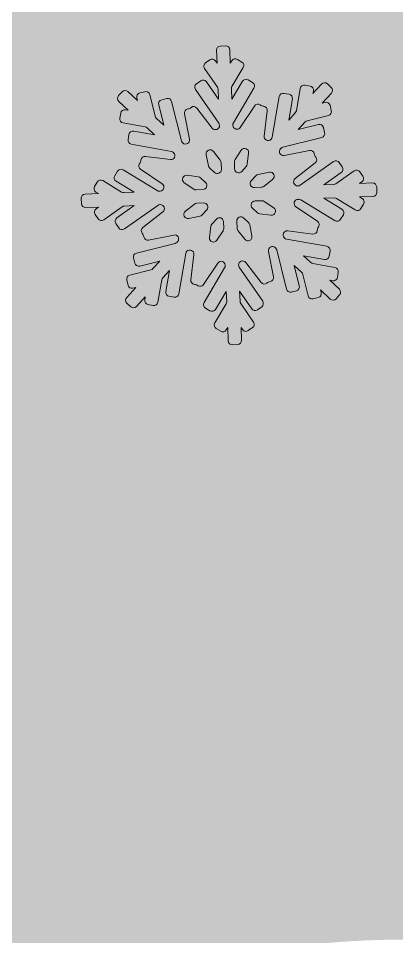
# Model space of a CAD drawing. Header units: millimetres. Extents: x 6 to 192, y -123 to -19.
# Drawn here: x 128.5 to 135.69, y -54.26 to -36.79 of the extents above; entities that cross this region are included whole.
import ezdxf

# ---------------------------------------------------------------- set-up
doc = ezdxf.new("R2010")
doc.units = ezdxf.units.MM
doc.header["$MEASUREMENT"] = 0
doc.layers.add('engraving', color=7, linetype='Continuous')
doc.layers.add('Layer 1', color=7, linetype='Continuous')

msp = doc.modelspace()

# ---------------------------------------------------------------- hatches: boundary and pattern name
at = {"layer": 'Layer 1'}
h = msp.add_hatch(color=2, dxfattribs=at)
h.dxf.hatch_style = 2
edge = h.paths.add_edge_path()
edge.add_spline(control_points=[(177.812, -93.85), (176.467, -94.657), (175.24, -95.279), (174.131, -95.716), (173.022, -96.154), (171.927, -96.439), (170.853, -96.573), (169.777, -96.709), (168.668, -96.691), (167.525, -96.523), (166.382, -96.356), (165.071, -96.069), (163.592, -95.665), (166.349, -92.372), (168.685, -88.49), (170.601, -84.018), (172.518, -79.547), (173.475, -74.992), (173.475, -70.352), (173.475, -65.108), (172.483, -60.184), (170.5, -55.578), (168.516, -50.974), (165.811, -46.956), (162.382, -43.527), (158.953, -40.098), (154.935, -37.393), (150.331, -35.409), (148.214, -34.498), (146.029, -33.798), (143.778, -33.306), (143.229, -31.368), (141.514, -29.909), (139.444, -29.751), (140.949, -28.636), (141.929, -26.852), (141.929, -24.835), (141.929, -21.455), (139.189, -18.715), (135.808, -18.715), (132.428, -18.715), (129.688, -21.455), (129.688, -24.835), (129.688, -26.852), (130.667, -28.636), (132.172, -29.751), (130.144, -29.906), (128.457, -31.31), (127.874, -33.19), (125.431, -33.686), (123.067, -34.425), (120.782, -35.409), (116.177, -37.393), (112.159, -40.098), (108.731, -43.527), (105.302, -46.956), (102.595, -50.974), (100.612, -55.578), (98.628, -60.184), (97.637, -65.108), (97.637, -70.352), (97.637, -75.395), (98.527, -80.102), (100.31, -84.472), (102.09, -88.843), (104.596, -92.74), (107.823, -96.17), (106.209, -97.516), (104.747, -98.809), (103.436, -100.053), (102.125, -101.298), (100.998, -102.39), (100.058, -103.33), (99.115, -104.272), (98.174, -105.347), (97.234, -106.557), (97.234, -106.557), (116.799, -116.844), (116.799, -116.844), (116.865, -116.844), (117.605, -116.322), (119.017, -115.28), (120.429, -114.237), (122.108, -113.095), (124.059, -111.851), (126.009, -110.607), (128.026, -109.464), (130.111, -108.423), (132.193, -107.38), (134.009, -106.86), (135.556, -106.86), (136.699, -106.86), (137.876, -107.044), (139.086, -107.414), (140.296, -107.783), (141.523, -108.237), (142.767, -108.776), (144.01, -109.313), (145.271, -109.901), (146.548, -110.541), (147.825, -111.178), (149.104, -111.767), (150.381, -112.306), (152.196, -113.112), (154.045, -113.884), (155.927, -114.625), (157.81, -115.364), (159.725, -115.986), (161.676, -116.491), (163.626, -116.995), (165.625, -117.331), (167.677, -117.499), (169.727, -117.666), (171.827, -117.583), (173.979, -117.247), (176.869, -116.776), (179.426, -116.07), (181.644, -115.129), (183.863, -114.187), (185.744, -113.247), (187.292, -112.306), (189.039, -111.162), (190.585, -109.951), (191.93, -108.674), (191.93, -108.674), (177.812, -93.85), (177.812, -93.85)], knot_values=[0, 0, 0, 0, 1, 1, 1, 2, 2, 2, 3, 3, 3, 4, 4, 4, 5, 5, 5, 6, 6, 6, 7, 7, 7, 8, 8, 8, 9, 9, 9, 10, 10, 10, 11, 11, 11, 12, 12, 12, 13, 13, 13, 14, 14, 14, 15, 15, 15, 16, 16, 16, 17, 17, 17, 18, 18, 18, 19, 19, 19, 20, 20, 20, 21, 21, 21, 22, 22, 22, 23, 23, 23, 24, 24, 24, 25, 25, 25, 26, 26, 26, 27, 27, 27, 28, 28, 28, 29, 29, 29, 30, 30, 30, 31, 31, 31, 32, 32, 32, 33, 33, 33, 34, 34, 34, 35, 35, 35, 36, 36, 36, 37, 37, 37, 38, 38, 38, 39, 39, 39, 40, 40, 40, 41, 41, 41, 42, 42, 42, 42], degree=3, periodic=1)
edge = h.paths.add_edge_path()
edge.add_spline(control_points=[(132.001, -24.835), (132.001, -22.736), (133.709, -21.028), (135.808, -21.028), (137.908, -21.028), (139.616, -22.736), (139.616, -24.835), (139.616, -26.935), (137.908, -28.643), (135.808, -28.643), (133.709, -28.643), (132.001, -26.935), (132.001, -24.835)], knot_values=[0, 0, 0, 0, 1, 1, 1, 2, 2, 2, 3, 3, 3, 4, 4, 4, 4], degree=3, periodic=1)
edge = h.paths.add_edge_path()
edge.add_spline(control_points=[(150.532, -76.504), (149.691, -78.455), (148.566, -80.152), (147.154, -81.597), (145.742, -83.044), (144.061, -84.186), (142.111, -85.026), (140.16, -85.867), (138.078, -86.286), (135.859, -86.286), (133.64, -86.286), (131.556, -85.867), (129.607, -85.026), (127.655, -84.186), (125.958, -83.044), (124.513, -81.597), (123.067, -80.152), (121.924, -78.455), (121.085, -76.504), (120.243, -74.555), (119.824, -72.47), (119.824, -70.252), (119.824, -68.033), (120.243, -65.95), (121.085, -63.999), (121.924, -62.05), (123.067, -60.369), (124.513, -58.957), (125.958, -57.545), (127.655, -56.42), (129.607, -55.578), (131.556, -54.738), (133.64, -54.318), (135.859, -54.318), (138.078, -54.318), (140.16, -54.738), (142.111, -55.578), (144.061, -56.42), (145.742, -57.545), (147.154, -58.957), (148.566, -60.369), (149.691, -62.05), (150.532, -63.999), (151.372, -65.95), (151.793, -68.033), (151.793, -70.252), (151.793, -72.47), (151.372, -74.555), (150.532, -76.504)], knot_values=[0, 0, 0, 0, 1, 1, 1, 2, 2, 2, 3, 3, 3, 4, 4, 4, 5, 5, 5, 6, 6, 6, 7, 7, 7, 8, 8, 8, 9, 9, 9, 10, 10, 10, 11, 11, 11, 12, 12, 12, 13, 13, 13, 14, 14, 14, 15, 15, 15, 16, 16, 16, 16], degree=3, periodic=1)

# ---------------------------------------------------------------- linework, layer by layer
at = {"layer": 'engraving', "lineweight": 0}
for points, knots in [([(135.31, -39.994), (135.308, -39.952), (135.273, -39.919), (135.23, -39.92), (135.23, -39.92), (134.984, -39.93), (134.984, -39.93), (134.984, -39.93), (135.03, -39.898), (135.03, -39.898), (135.064, -39.873), (135.073, -39.825), (135.049, -39.791), (135.049, -39.791), (134.992, -39.708), (134.992, -39.708), (134.967, -39.673), (134.919, -39.664), (134.884, -39.689), (134.884, -39.689), (134.535, -39.935), (134.535, -39.935), (134.523, -39.943), (134.509, -39.948), (134.494, -39.949), (134.494, -39.949), (134.306, -39.956), (134.306, -39.956), (134.306, -39.956), (134.637, -39.722), (134.637, -39.722), (134.672, -39.698), (134.68, -39.65), (134.656, -39.615), (134.656, -39.615), (134.599, -39.532), (134.599, -39.532), (134.575, -39.497), (134.526, -39.489), (134.491, -39.513), (134.491, -39.513), (133.857, -39.961), (133.857, -39.961), (133.845, -39.97), (133.831, -39.974), (133.816, -39.975), (133.816, -39.975), (133.812, -39.975), (133.812, -39.975), (133.737, -39.978), (133.702, -39.884), (133.761, -39.837), (133.761, -39.837), (134.141, -39.538), (134.141, -39.538), (134.175, -39.512), (134.181, -39.464), (134.155, -39.43), (134.155, -39.43), (134.143, -39.414), (134.143, -39.414), (134.135, -39.405), (134.13, -39.394), (134.128, -39.382), (134.128, -39.382), (134.124, -39.363), (134.124, -39.363), (134.116, -39.321), (134.075, -39.294), (134.033, -39.302), (134.033, -39.302), (133.553, -39.398), (133.553, -39.398), (133.48, -39.412), (133.431, -39.325), (133.481, -39.27), (133.481, -39.27), (133.489, -39.261), (133.489, -39.261), (133.499, -39.25), (133.513, -39.242), (133.527, -39.238), (133.527, -39.238), (134.264, -39.054), (134.264, -39.054), (134.305, -39.044), (134.33, -39.002), (134.32, -38.96), (134.32, -38.96), (134.296, -38.862), (134.296, -38.862), (134.285, -38.821), (134.243, -38.796), (134.202, -38.806), (134.202, -38.806), (133.816, -38.903), (133.816, -38.903), (133.816, -38.903), (133.949, -38.757), (133.949, -38.757), (133.959, -38.746), (133.973, -38.738), (133.987, -38.735), (133.987, -38.735), (134.391, -38.633), (134.391, -38.633), (134.432, -38.623), (134.457, -38.581), (134.447, -38.54), (134.447, -38.54), (134.423, -38.442), (134.423, -38.442), (134.412, -38.401), (134.37, -38.375), (134.329, -38.386), (134.329, -38.386), (134.276, -38.399), (134.276, -38.399), (134.276, -38.399), (134.449, -38.21), (134.449, -38.21), (134.478, -38.178), (134.476, -38.13), (134.445, -38.101), (134.445, -38.101), (134.372, -38.033), (134.372, -38.033), (134.34, -38.003), (134.291, -38.005), (134.262, -38.037), (134.262, -38.037), (134.097, -38.218), (134.097, -38.218), (134.097, -38.218), (134.106, -38.164), (134.106, -38.164), (134.114, -38.122), (134.086, -38.082), (134.044, -38.075), (134.044, -38.075), (133.946, -38.057), (133.946, -38.057), (133.904, -38.049), (133.864, -38.078), (133.856, -38.12), (133.856, -38.12), (133.783, -38.544), (133.783, -38.544), (133.78, -38.559), (133.773, -38.572), (133.763, -38.583), (133.763, -38.583), (133.637, -38.722), (133.637, -38.722), (133.637, -38.722), (133.707, -38.32), (133.707, -38.32), (133.714, -38.279), (133.686, -38.239), (133.644, -38.231), (133.644, -38.231), (133.547, -38.214), (133.547, -38.214), (133.505, -38.206), (133.464, -38.234), (133.457, -38.276), (133.457, -38.276), (133.323, -39.048), (133.323, -39.048), (133.32, -39.063), (133.313, -39.076), (133.304, -39.087), (133.304, -39.087), (133.304, -39.087), (133.304, -39.087), (133.253, -39.143), (133.161, -39.1), (133.17, -39.026), (133.17, -39.026), (133.228, -38.545), (133.228, -38.545), (133.233, -38.503), (133.204, -38.464), (133.161, -38.459), (133.161, -38.459), (133.143, -38.457), (133.143, -38.457), (133.131, -38.455), (133.119, -38.451), (133.109, -38.444), (133.109, -38.444), (133.094, -38.433), (133.094, -38.433), (133.059, -38.409), (133.01, -38.419), (132.986, -38.455), (132.986, -38.455), (132.717, -38.863), (132.717, -38.863), (132.676, -38.925), (132.578, -38.898), (132.575, -38.823), (132.575, -38.823), (132.575, -38.815), (132.575, -38.815), (132.574, -38.8), (132.578, -38.785), (132.586, -38.772), (132.586, -38.772), (132.977, -38.113), (132.977, -38.113), (132.998, -38.077), (132.987, -38.03), (132.95, -38.008), (132.95, -38.008), (132.865, -37.956), (132.865, -37.956), (132.829, -37.934), (132.781, -37.946), (132.759, -37.983), (132.759, -37.983), (132.555, -38.325), (132.555, -38.325), (132.555, -38.325), (132.547, -38.128), (132.547, -38.128), (132.547, -38.113), (132.55, -38.098), (132.558, -38.086), (132.558, -38.086), (132.773, -37.724), (132.773, -37.724), (132.794, -37.688), (132.782, -37.641), (132.746, -37.619), (132.746, -37.619), (132.661, -37.567), (132.661, -37.567), (132.624, -37.545), (132.576, -37.556), (132.554, -37.593), (132.554, -37.593), (132.527, -37.639), (132.527, -37.639), (132.527, -37.639), (132.517, -37.383), (132.517, -37.383), (132.515, -37.34), (132.48, -37.307), (132.437, -37.309), (132.437, -37.309), (132.338, -37.313), (132.338, -37.313), (132.295, -37.314), (132.262, -37.35), (132.264, -37.393), (132.264, -37.393), (132.274, -37.64), (132.274, -37.64), (132.274, -37.64), (132.244, -37.597), (132.244, -37.597), (132.219, -37.561), (132.171, -37.553), (132.136, -37.577), (132.136, -37.577), (132.054, -37.635), (132.054, -37.635), (132.02, -37.659), (132.011, -37.707), (132.035, -37.742), (132.035, -37.742), (132.28, -38.096), (132.28, -38.096), (132.289, -38.108), (132.293, -38.122), (132.294, -38.137), (132.294, -38.137), (132.302, -38.326), (132.302, -38.326), (132.302, -38.326), (132.071, -37.993), (132.071, -37.993), (132.047, -37.958), (131.998, -37.949), (131.963, -37.974), (131.963, -37.974), (131.882, -38.032), (131.882, -38.032), (131.847, -38.056), (131.839, -38.104), (131.863, -38.139), (131.863, -38.139), (132.308, -38.782), (132.308, -38.782), (132.316, -38.795), (132.321, -38.809), (132.322, -38.823), (132.322, -38.823), (132.322, -38.825), (132.322, -38.825), (132.325, -38.9), (132.229, -38.934), (132.184, -38.875), (132.184, -38.875), (131.891, -38.495), (131.891, -38.495), (131.865, -38.461), (131.816, -38.455), (131.782, -38.481), (131.782, -38.481), (131.767, -38.493), (131.767, -38.493), (131.758, -38.5), (131.747, -38.505), (131.735, -38.508), (131.735, -38.508), (131.717, -38.511), (131.717, -38.511), (131.675, -38.52), (131.648, -38.56), (131.656, -38.602), (131.656, -38.602), (131.752, -39.086), (131.752, -39.086), (131.766, -39.16), (131.678, -39.209), (131.623, -39.158), (131.623, -39.158), (131.618, -39.153), (131.618, -39.153), (131.607, -39.143), (131.6, -39.13), (131.596, -39.115), (131.596, -39.115), (131.411, -38.369), (131.411, -38.369), (131.401, -38.327), (131.359, -38.302), (131.318, -38.312), (131.318, -38.312), (131.222, -38.336), (131.222, -38.336), (131.18, -38.347), (131.155, -38.389), (131.165, -38.43), (131.165, -38.43), (131.262, -38.82), (131.262, -38.82), (131.262, -38.82), (131.119, -38.686), (131.119, -38.686), (131.108, -38.676), (131.101, -38.663), (131.097, -38.649), (131.097, -38.649), (130.996, -38.239), (130.996, -38.239), (130.985, -38.197), (130.943, -38.172), (130.902, -38.183), (130.902, -38.183), (130.806, -38.207), (130.806, -38.207), (130.764, -38.217), (130.739, -38.259), (130.75, -38.3), (130.75, -38.3), (130.763, -38.353), (130.763, -38.353), (130.763, -38.353), (130.577, -38.18), (130.577, -38.18), (130.546, -38.15), (130.497, -38.152), (130.468, -38.184), (130.468, -38.184), (130.4, -38.258), (130.4, -38.258), (130.372, -38.289), (130.374, -38.337), (130.405, -38.366), (130.405, -38.366), (130.586, -38.536), (130.586, -38.536), (130.586, -38.536), (130.533, -38.526), (130.533, -38.526), (130.491, -38.519), (130.45, -38.547), (130.443, -38.589), (130.443, -38.589), (130.426, -38.688), (130.426, -38.688), (130.419, -38.73), (130.446, -38.77), (130.488, -38.777), (130.488, -38.777), (130.907, -38.853), (130.907, -38.853), (130.922, -38.856), (130.935, -38.863), (130.946, -38.873), (130.946, -38.873), (131.085, -39.003), (131.085, -39.003), (131.085, -39.003), (130.689, -38.931), (130.689, -38.931), (130.646, -38.923), (130.606, -38.951), (130.599, -38.994), (130.599, -38.994), (130.582, -39.093), (130.582, -39.093), (130.574, -39.135), (130.602, -39.175), (130.644, -39.182), (130.644, -39.182), (131.407, -39.32), (131.407, -39.32), (131.421, -39.323), (131.435, -39.33), (131.446, -39.34), (131.446, -39.34), (131.449, -39.343), (131.449, -39.343), (131.504, -39.394), (131.461, -39.485), (131.387, -39.476), (131.387, -39.476), (130.912, -39.416), (130.912, -39.416), (130.869, -39.41), (130.83, -39.44), (130.825, -39.483), (130.825, -39.483), (130.823, -39.502), (130.823, -39.502), (130.821, -39.514), (130.817, -39.526), (130.811, -39.536), (130.811, -39.536), (130.8, -39.552), (130.8, -39.552), (130.776, -39.587), (130.786, -39.635), (130.821, -39.658), (130.821, -39.658), (131.23, -39.936), (131.23, -39.936), (131.292, -39.978), (131.264, -40.074), (131.19, -40.077), (131.19, -40.077), (131.18, -40.077), (131.18, -40.077), (131.165, -40.078), (131.15, -40.074), (131.137, -40.066), (131.137, -40.066), (130.486, -39.67), (130.486, -39.67), (130.449, -39.647), (130.402, -39.659), (130.38, -39.696), (130.38, -39.696), (130.329, -39.782), (130.329, -39.782), (130.307, -39.819), (130.319, -39.866), (130.355, -39.888), (130.355, -39.888), (130.697, -40.096), (130.697, -40.096), (130.697, -40.096), (130.502, -40.104), (130.502, -40.104), (130.487, -40.104), (130.472, -40.1), (130.459, -40.092), (130.459, -40.092), (130.102, -39.875), (130.102, -39.875), (130.065, -39.853), (130.018, -39.865), (129.996, -39.902), (129.996, -39.902), (129.945, -39.988), (129.945, -39.988), (129.923, -40.024), (129.935, -40.071), (129.971, -40.093), (129.971, -40.093), (130.019, -40.122), (130.019, -40.122), (130.019, -40.122), (129.765, -40.132), (129.765, -40.132), (129.722, -40.134), (129.689, -40.17), (129.691, -40.212), (129.691, -40.212), (129.695, -40.313), (129.695, -40.313), (129.696, -40.356), (129.732, -40.389), (129.775, -40.387), (129.775, -40.387), (130.021, -40.378), (130.021, -40.378), (130.021, -40.378), (129.975, -40.41), (129.975, -40.41), (129.94, -40.434), (129.932, -40.482), (129.956, -40.517), (129.956, -40.517), (130.013, -40.6), (130.013, -40.6), (130.038, -40.635), (130.086, -40.643), (130.121, -40.619), (130.121, -40.619), (130.469, -40.373), (130.469, -40.373), (130.482, -40.364), (130.496, -40.359), (130.511, -40.359), (130.511, -40.359), (130.699, -40.351), (130.699, -40.351), (130.699, -40.351), (130.368, -40.585), (130.368, -40.585), (130.333, -40.61), (130.325, -40.657), (130.349, -40.692), (130.349, -40.692), (130.406, -40.775), (130.406, -40.775), (130.43, -40.81), (130.479, -40.819), (130.514, -40.794), (130.514, -40.794), (131.148, -40.346), (131.148, -40.346), (131.16, -40.338), (131.174, -40.333), (131.189, -40.332), (131.189, -40.332), (131.193, -40.332), (131.193, -40.332), (131.268, -40.329), (131.302, -40.424), (131.244, -40.47), (131.244, -40.47), (130.863, -40.769), (130.863, -40.769), (130.83, -40.796), (130.824, -40.844), (130.85, -40.877), (130.85, -40.877), (130.862, -40.893), (130.862, -40.893), (130.87, -40.902), (130.875, -40.913), (130.877, -40.925), (130.877, -40.925), (130.881, -40.945), (130.881, -40.945), (130.889, -40.986), (130.93, -41.014), (130.971, -41.005), (130.971, -41.005), (131.451, -40.91), (131.451, -40.91), (131.525, -40.895), (131.574, -40.982), (131.524, -41.037), (131.524, -41.037), (131.516, -41.046), (131.516, -41.046), (131.505, -41.057), (131.492, -41.065), (131.477, -41.069), (131.477, -41.069), (130.741, -41.254), (130.741, -41.254), (130.7, -41.264), (130.675, -41.306), (130.685, -41.347), (130.685, -41.347), (130.709, -41.445), (130.709, -41.445), (130.72, -41.486), (130.762, -41.512), (130.803, -41.501), (130.803, -41.501), (131.188, -41.405), (131.188, -41.405), (131.188, -41.405), (131.056, -41.55), (131.056, -41.55), (131.045, -41.561), (131.032, -41.569), (131.017, -41.573), (131.017, -41.573), (130.614, -41.674), (130.614, -41.674), (130.573, -41.685), (130.548, -41.726), (130.558, -41.768), (130.558, -41.768), (130.582, -41.866), (130.582, -41.866), (130.592, -41.907), (130.634, -41.932), (130.676, -41.922), (130.676, -41.922), (130.729, -41.909), (130.729, -41.909), (130.729, -41.909), (130.556, -42.098), (130.556, -42.098), (130.527, -42.129), (130.529, -42.178), (130.56, -42.206), (130.56, -42.206), (130.633, -42.275), (130.633, -42.275), (130.664, -42.304), (130.714, -42.302), (130.743, -42.27), (130.743, -42.27), (130.908, -42.089), (130.908, -42.089), (130.908, -42.089), (130.899, -42.144), (130.899, -42.144), (130.891, -42.185), (130.919, -42.225), (130.961, -42.233), (130.961, -42.233), (131.059, -42.251), (131.059, -42.251), (131.101, -42.258), (131.141, -42.23), (131.148, -42.188), (131.148, -42.188), (131.222, -41.763), (131.222, -41.763), (131.225, -41.749), (131.231, -41.735), (131.241, -41.724), (131.241, -41.724), (131.368, -41.586), (131.368, -41.586), (131.368, -41.586), (131.298, -41.987), (131.298, -41.987), (131.291, -42.029), (131.319, -42.069), (131.36, -42.076), (131.36, -42.076), (131.458, -42.094), (131.458, -42.094), (131.5, -42.102), (131.54, -42.073), (131.548, -42.031), (131.548, -42.031), (131.682, -41.259), (131.682, -41.259), (131.685, -41.245), (131.691, -41.231), (131.701, -41.22), (131.701, -41.22), (131.701, -41.22), (131.701, -41.22), (131.752, -41.165), (131.844, -41.207), (131.835, -41.282), (131.835, -41.282), (131.776, -41.763), (131.776, -41.763), (131.771, -41.805), (131.801, -41.843), (131.843, -41.849), (131.843, -41.849), (131.862, -41.851), (131.862, -41.851), (131.874, -41.852), (131.885, -41.857), (131.895, -41.864), (131.895, -41.864), (131.911, -41.874), (131.911, -41.874), (131.946, -41.898), (131.995, -41.889), (132.018, -41.853), (132.018, -41.853), (132.288, -41.445), (132.288, -41.445), (132.329, -41.382), (132.426, -41.409), (132.429, -41.484), (132.429, -41.484), (132.43, -41.493), (132.43, -41.493), (132.43, -41.508), (132.427, -41.523), (132.419, -41.535), (132.419, -41.535), (132.028, -42.194), (132.028, -42.194), (132.007, -42.231), (132.018, -42.278), (132.054, -42.3), (132.054, -42.3), (132.14, -42.352), (132.14, -42.352), (132.176, -42.374), (132.224, -42.362), (132.246, -42.325), (132.246, -42.325), (132.45, -41.982), (132.45, -41.982), (132.45, -41.982), (132.458, -42.179), (132.458, -42.179), (132.458, -42.194), (132.454, -42.209), (132.447, -42.222), (132.447, -42.222), (132.232, -42.583), (132.232, -42.583), (132.211, -42.62), (132.222, -42.667), (132.259, -42.689), (132.259, -42.689), (132.344, -42.741), (132.344, -42.741), (132.38, -42.763), (132.428, -42.751), (132.45, -42.714), (132.45, -42.714), (132.477, -42.669), (132.477, -42.669), (132.477, -42.669), (132.488, -42.925), (132.488, -42.925), (132.489, -42.967), (132.525, -43), (132.568, -42.999), (132.568, -42.999), (132.667, -42.995), (132.667, -42.995), (132.709, -42.993), (132.743, -42.957), (132.741, -42.914), (132.741, -42.914), (132.731, -42.667), (132.731, -42.667), (132.731, -42.667), (132.761, -42.711), (132.761, -42.711), (132.786, -42.746), (132.834, -42.755), (132.869, -42.73), (132.869, -42.73), (132.95, -42.673), (132.95, -42.673), (132.985, -42.648), (132.993, -42.601), (132.969, -42.566), (132.969, -42.566), (132.724, -42.211), (132.724, -42.211), (132.716, -42.199), (132.711, -42.185), (132.711, -42.171), (132.711, -42.171), (132.703, -41.981), (132.703, -41.981), (132.703, -41.981), (132.933, -42.314), (132.933, -42.314), (132.958, -42.35), (133.006, -42.358), (133.041, -42.333), (133.041, -42.333), (133.123, -42.276), (133.123, -42.276), (133.157, -42.251), (133.166, -42.204), (133.142, -42.169), (133.142, -42.169), (132.697, -41.525), (132.697, -41.525), (132.688, -41.513), (132.684, -41.499), (132.683, -41.484), (132.683, -41.484), (132.683, -41.483), (132.683, -41.483), (132.68, -41.408), (132.775, -41.373), (132.821, -41.433), (132.821, -41.433), (133.114, -41.813), (133.114, -41.813), (133.14, -41.847), (133.189, -41.853), (133.223, -41.826), (133.223, -41.826), (133.237, -41.815), (133.237, -41.815), (133.247, -41.807), (133.258, -41.802), (133.27, -41.8), (133.27, -41.8), (133.288, -41.796), (133.288, -41.796), (133.33, -41.788), (133.357, -41.747), (133.349, -41.706), (133.349, -41.706), (133.253, -41.221), (133.253, -41.221), (133.239, -41.148), (133.327, -41.099), (133.382, -41.15), (133.382, -41.15), (133.386, -41.154), (133.386, -41.154), (133.397, -41.165), (133.405, -41.178), (133.409, -41.192), (133.409, -41.192), (133.593, -41.939), (133.593, -41.939), (133.604, -41.98), (133.646, -42.005), (133.687, -41.995), (133.687, -41.995), (133.783, -41.971), (133.783, -41.971), (133.824, -41.961), (133.85, -41.919), (133.839, -41.878), (133.839, -41.878), (133.743, -41.488), (133.743, -41.488), (133.743, -41.488), (133.886, -41.621), (133.886, -41.621), (133.897, -41.631), (133.904, -41.644), (133.908, -41.659), (133.908, -41.659), (134.009, -42.069), (134.009, -42.069), (134.019, -42.11), (134.062, -42.135), (134.103, -42.125), (134.103, -42.125), (134.199, -42.101), (134.199, -42.101), (134.24, -42.09), (134.265, -42.049), (134.255, -42.007), (134.255, -42.007), (134.242, -41.954), (134.242, -41.954), (134.242, -41.954), (134.428, -42.128), (134.428, -42.128), (134.459, -42.157), (134.508, -42.155), (134.537, -42.123), (134.537, -42.123), (134.605, -42.05), (134.605, -42.05), (134.633, -42.018), (134.631, -41.97), (134.6, -41.941), (134.6, -41.941), (134.419, -41.772), (134.419, -41.772), (134.419, -41.772), (134.472, -41.781), (134.472, -41.781), (134.514, -41.789), (134.554, -41.761), (134.562, -41.719), (134.562, -41.719), (134.579, -41.619), (134.579, -41.619), (134.586, -41.577), (134.558, -41.538), (134.517, -41.53), (134.517, -41.53), (134.097, -41.454), (134.097, -41.454), (134.083, -41.452), (134.069, -41.445), (134.059, -41.435), (134.059, -41.435), (133.92, -41.305), (133.92, -41.305), (133.92, -41.305), (134.316, -41.377), (134.316, -41.377), (134.358, -41.384), (134.399, -41.356), (134.406, -41.314), (134.406, -41.314), (134.423, -41.215), (134.423, -41.215), (134.431, -41.173), (134.403, -41.133), (134.361, -41.125), (134.361, -41.125), (133.598, -40.987), (133.598, -40.987), (133.584, -40.985), (133.57, -40.978), (133.559, -40.968), (133.559, -40.968), (133.556, -40.964), (133.556, -40.964), (133.501, -40.913), (133.544, -40.822), (133.618, -40.832), (133.618, -40.832), (134.093, -40.892), (134.093, -40.892), (134.136, -40.897), (134.174, -40.867), (134.18, -40.825), (134.18, -40.825), (134.182, -40.805), (134.182, -40.805), (134.184, -40.793), (134.188, -40.782), (134.194, -40.772), (134.194, -40.772), (134.205, -40.755), (134.205, -40.755), (134.228, -40.72), (134.219, -40.673), (134.184, -40.649), (134.184, -40.649), (133.775, -40.372), (133.775, -40.372), (133.713, -40.33), (133.741, -40.233), (133.815, -40.231), (133.815, -40.231), (133.825, -40.23), (133.825, -40.23), (133.84, -40.23), (133.855, -40.234), (133.868, -40.241), (133.868, -40.241), (134.519, -40.638), (134.519, -40.638), (134.555, -40.66), (134.603, -40.648), (134.625, -40.611), (134.625, -40.611), (134.676, -40.525), (134.676, -40.525), (134.698, -40.489), (134.686, -40.442), (134.65, -40.42), (134.65, -40.42), (134.308, -40.211), (134.308, -40.211), (134.308, -40.211), (134.503, -40.204), (134.503, -40.204), (134.518, -40.203), (134.533, -40.207), (134.546, -40.215), (134.546, -40.215), (134.903, -40.432), (134.903, -40.432), (134.939, -40.455), (134.987, -40.443), (135.009, -40.406), (135.009, -40.406), (135.06, -40.32), (135.06, -40.32), (135.082, -40.283), (135.07, -40.236), (135.034, -40.214), (135.034, -40.214), (134.986, -40.185), (134.986, -40.185), (134.986, -40.185), (135.24, -40.175), (135.24, -40.175), (135.283, -40.174), (135.316, -40.138), (135.314, -40.095), (135.314, -40.095), (135.31, -39.994), (135.31, -39.994)], [0, 0, 0, 0, 1, 1, 1, 2, 2, 2, 3, 3, 3, 4, 4, 4, 5, 5, 5, 6, 6, 6, 7, 7, 7, 8, 8, 8, 9, 9, 9, 10, 10, 10, 11, 11, 11, 12, 12, 12, 13, 13, 13, 14, 14, 14, 15, 15, 15, 16, 16, 16, 17, 17, 17, 18, 18, 18, 19, 19, 19, 20, 20, 20, 21, 21, 21, 22, 22, 22, 23, 23, 23, 24, 24, 24, 25, 25, 25, 26, 26, 26, 27, 27, 27, 28, 28, 28, 29, 29, 29, 30, 30, 30, 31, 31, 31, 32, 32, 32, 33, 33, 33, 34, 34, 34, 35, 35, 35, 36, 36, 36, 37, 37, 37, 38, 38, 38, 39, 39, 39, 40, 40, 40, 41, 41, 41, 42, 42, 42, 43, 43, 43, 44, 44, 44, 45, 45, 45, 46, 46, 46, 47, 47, 47, 48, 48, 48, 49, 49, 49, 50, 50, 50, 51, 51, 51, 52, 52, 52, 53, 53, 53, 54, 54, 54, 55, 55, 55, 56, 56, 56, 57, 57, 57, 58, 58, 58, 59, 59, 59, 60, 60, 60, 61, 61, 61, 62, 62, 62, 63, 63, 63, 64, 64, 64, 65, 65, 65, 66, 66, 66, 67, 67, 67, 68, 68, 68, 69, 69, 69, 70, 70, 70, 71, 71, 71, 72, 72, 72, 73, 73, 73, 74, 74, 74, 75, 75, 75, 76, 76, 76, 77, 77, 77, 78, 78, 78, 79, 79, 79, 80, 80, 80, 81, 81, 81, 82, 82, 82, 83, 83, 83, 84, 84, 84, 85, 85, 85, 86, 86, 86, 87, 87, 87, 88, 88, 88, 89, 89, 89, 90, 90, 90, 91, 91, 91, 92, 92, 92, 93, 93, 93, 94, 94, 94, 95, 95, 95, 96, 96, 96, 97, 97, 97, 98, 98, 98, 99, 99, 99, 100, 100, 100, 101, 101, 101, 102, 102, 102, 103, 103, 103, 104, 104, 104, 105, 105, 105, 106, 106, 106, 107, 107, 107, 108, 108, 108, 109, 109, 109, 110, 110, 110, 111, 111, 111, 112, 112, 112, 113, 113, 113, 114, 114, 114, 115, 115, 115, 116, 116, 116, 117, 117, 117, 118, 118, 118, 119, 119, 119, 120, 120, 120, 121, 121, 121, 122, 122, 122, 123, 123, 123, 124, 124, 124, 125, 125, 125, 126, 126, 126, 127, 127, 127, 128, 128, 128, 129, 129, 129, 130, 130, 130, 131, 131, 131, 132, 132, 132, 133, 133, 133, 134, 134, 134, 135, 135, 135, 136, 136, 136, 137, 137, 137, 138, 138, 138, 139, 139, 139, 140, 140, 140, 141, 141, 141, 142, 142, 142, 143, 143, 143, 144, 144, 144, 145, 145, 145, 146, 146, 146, 147, 147, 147, 148, 148, 148, 149, 149, 149, 150, 150, 150, 151, 151, 151, 152, 152, 152, 153, 153, 153, 154, 154, 154, 155, 155, 155, 156, 156, 156, 157, 157, 157, 158, 158, 158, 159, 159, 159, 160, 160, 160, 161, 161, 161, 162, 162, 162, 163, 163, 163, 164, 164, 164, 165, 165, 165, 166, 166, 166, 167, 167, 167, 168, 168, 168, 169, 169, 169, 170, 170, 170, 171, 171, 171, 172, 172, 172, 173, 173, 173, 174, 174, 174, 175, 175, 175, 176, 176, 176, 177, 177, 177, 178, 178, 178, 179, 179, 179, 180, 180, 180, 181, 181, 181, 182, 182, 182, 183, 183, 183, 184, 184, 184, 185, 185, 185, 186, 186, 186, 187, 187, 187, 188, 188, 188, 189, 189, 189, 190, 190, 190, 191, 191, 191, 192, 192, 192, 193, 193, 193, 194, 194, 194, 195, 195, 195, 196, 196, 196, 197, 197, 197, 198, 198, 198, 199, 199, 199, 200, 200, 200, 201, 201, 201, 202, 202, 202, 203, 203, 203, 204, 204, 204, 205, 205, 205, 206, 206, 206, 207, 207, 207, 208, 208, 208, 209, 209, 209, 210, 210, 210, 211, 211, 211, 212, 212, 212, 213, 213, 213, 214, 214, 214, 215, 215, 215, 216, 216, 216, 217, 217, 217, 218, 218, 218, 219, 219, 219, 220, 220, 220, 221, 221, 221, 222, 222, 222, 223, 223, 223, 224, 224, 224, 225, 225, 225, 226, 226, 226, 227, 227, 227, 228, 228, 228, 229, 229, 229, 230, 230, 230, 231, 231, 231, 232, 232, 232, 233, 233, 233, 234, 234, 234, 235, 235, 235, 236, 236, 236, 237, 237, 237, 238, 238, 238, 239, 239, 239, 240, 240, 240, 241, 241, 241, 242, 242, 242, 243, 243, 243, 244, 244, 244, 245, 245, 245, 246, 246, 246, 247, 247, 247, 248, 248, 248, 249, 249, 249, 250, 250, 250, 251, 251, 251, 252, 252, 252, 253, 253, 253, 254, 254, 254, 255, 255, 255, 256, 256, 256, 257, 257, 257, 258, 258, 258, 259, 259, 259, 260, 260, 260, 261, 261, 261, 262, 262, 262, 263, 263, 263, 264, 264, 264, 265, 265, 265, 266, 266, 266, 267, 267, 267, 268, 268, 268, 269, 269, 269, 270, 270, 270, 271, 271, 271, 272, 272, 272, 273, 273, 273, 274, 274, 274, 275, 275, 275, 276, 276, 276, 277, 277, 277, 278, 278, 278, 279, 279, 279, 280, 280, 280, 281, 281, 281, 282, 282, 282, 283, 283, 283, 284, 284, 284, 285, 285, 285, 286, 286, 286, 287, 287, 287, 288, 288, 288, 289, 289, 289, 290, 290, 290, 291, 291, 291, 292, 292, 292, 293, 293, 293, 294, 294, 294, 295, 295, 295, 296, 296, 296, 297, 297, 297, 298, 298, 298, 299, 299, 299, 300, 300, 300, 301, 301, 301, 302, 302, 302, 303, 303, 303, 304, 304, 304, 305, 305, 305, 306, 306, 306, 307, 307, 307, 308, 308, 308, 309, 309, 309, 310, 310, 310, 311, 311, 311, 312, 312, 312, 313, 313, 313, 314, 314, 314, 315, 315, 315, 316, 316, 316, 317, 317, 317, 318, 318, 318, 319, 319, 319, 320, 320, 320, 321, 321, 321, 322, 322, 322, 323, 323, 323, 324, 324, 324, 325, 325, 325, 326, 326, 326, 327, 327, 327, 328, 328, 328, 329, 329, 329, 330, 330, 330, 331, 331, 331, 332, 332, 332, 333, 333, 333, 334, 334, 334, 335, 335, 335, 336, 336, 336, 336]), ([(132.205, -39.319), (132.205, -39.319), (132.334, -39.487), (132.334, -39.487), (132.344, -39.5), (132.35, -39.515), (132.35, -39.531), (132.35, -39.531), (132.356, -39.662), (132.356, -39.662), (132.358, -39.731), (132.276, -39.768), (132.226, -39.721), (132.226, -39.721), (132.133, -39.634), (132.133, -39.634), (132.121, -39.623), (132.113, -39.609), (132.11, -39.593), (132.11, -39.593), (132.068, -39.381), (132.068, -39.381), (132.052, -39.301), (132.155, -39.254), (132.205, -39.319)], [0, 0, 0, 0, 1, 1, 1, 2, 2, 2, 3, 3, 3, 4, 4, 4, 5, 5, 5, 6, 6, 6, 7, 7, 7, 8, 8, 8, 8]), ([(132.609, -39.652), (132.609, -39.652), (132.604, -39.522), (132.604, -39.522), (132.603, -39.506), (132.607, -39.49), (132.616, -39.476), (132.616, -39.476), (132.734, -39.298), (132.734, -39.298), (132.779, -39.23), (132.885, -39.269), (132.875, -39.35), (132.875, -39.35), (132.849, -39.564), (132.849, -39.564), (132.847, -39.58), (132.84, -39.595), (132.829, -39.607), (132.829, -39.607), (132.743, -39.701), (132.743, -39.701), (132.697, -39.752), (132.612, -39.721), (132.609, -39.652)], [0, 0, 0, 0, 1, 1, 1, 2, 2, 2, 3, 3, 3, 4, 4, 4, 5, 5, 5, 6, 6, 6, 7, 7, 7, 8, 8, 8, 8]), ([(131.833, -40.037), (131.833, -40.037), (131.652, -39.914), (131.652, -39.914), (131.584, -39.869), (131.624, -39.763), (131.705, -39.774), (131.705, -39.774), (131.917, -39.801), (131.917, -39.801), (131.933, -39.803), (131.948, -39.81), (131.96, -39.821), (131.96, -39.821), (132.057, -39.912), (132.057, -39.912), (132.107, -39.959), (132.076, -40.043), (132.008, -40.045), (132.008, -40.045), (131.879, -40.05), (131.879, -40.05), (131.863, -40.051), (131.846, -40.046), (131.833, -40.037)], [0, 0, 0, 0, 1, 1, 1, 2, 2, 2, 3, 3, 3, 4, 4, 4, 5, 5, 5, 6, 6, 6, 7, 7, 7, 8, 8, 8, 8]), ([(132.926, -39.878), (132.926, -39.878), (133.015, -39.781), (133.015, -39.781), (133.026, -39.768), (133.041, -39.76), (133.057, -39.757), (133.057, -39.757), (133.269, -39.715), (133.269, -39.715), (133.349, -39.699), (133.396, -39.801), (133.332, -39.851), (133.332, -39.851), (133.161, -39.986), (133.161, -39.986), (133.148, -39.996), (133.133, -40.002), (133.116, -40.002), (133.116, -40.002), (132.986, -40.007), (132.986, -40.007), (132.918, -40.01), (132.88, -39.929), (132.926, -39.878)], [0, 0, 0, 0, 1, 1, 1, 2, 2, 2, 3, 3, 3, 4, 4, 4, 5, 5, 5, 6, 6, 6, 7, 7, 7, 8, 8, 8, 8]), ([(132.079, -40.429), (132.079, -40.429), (131.99, -40.527), (131.99, -40.527), (131.979, -40.539), (131.964, -40.547), (131.948, -40.551), (131.948, -40.551), (131.736, -40.593), (131.736, -40.593), (131.656, -40.609), (131.609, -40.507), (131.673, -40.456), (131.673, -40.456), (131.844, -40.322), (131.844, -40.322), (131.857, -40.312), (131.872, -40.306), (131.888, -40.305), (131.888, -40.305), (132.019, -40.3), (132.019, -40.3), (132.087, -40.298), (132.125, -40.379), (132.079, -40.429)], [0, 0, 0, 0, 1, 1, 1, 2, 2, 2, 3, 3, 3, 4, 4, 4, 5, 5, 5, 6, 6, 6, 7, 7, 7, 8, 8, 8, 8]), ([(133.172, -40.271), (133.172, -40.271), (133.353, -40.393), (133.353, -40.393), (133.42, -40.439), (133.381, -40.544), (133.3, -40.534), (133.3, -40.534), (133.088, -40.507), (133.088, -40.507), (133.071, -40.505), (133.056, -40.498), (133.045, -40.487), (133.045, -40.487), (132.947, -40.396), (132.947, -40.396), (132.897, -40.349), (132.929, -40.265), (132.997, -40.262), (132.997, -40.262), (133.126, -40.257), (133.126, -40.257), (133.142, -40.257), (133.158, -40.261), (133.172, -40.271)], [0, 0, 0, 0, 1, 1, 1, 2, 2, 2, 3, 3, 3, 4, 4, 4, 5, 5, 5, 6, 6, 6, 7, 7, 7, 8, 8, 8, 8]), ([(132.8, -40.989), (132.8, -40.989), (132.67, -40.821), (132.67, -40.821), (132.661, -40.808), (132.655, -40.793), (132.654, -40.777), (132.654, -40.777), (132.649, -40.646), (132.649, -40.646), (132.646, -40.577), (132.729, -40.539), (132.779, -40.586), (132.779, -40.586), (132.872, -40.673), (132.872, -40.673), (132.884, -40.685), (132.892, -40.699), (132.895, -40.715), (132.895, -40.715), (132.937, -40.927), (132.937, -40.927), (132.953, -41.007), (132.85, -41.053), (132.8, -40.989)], [0, 0, 0, 0, 1, 1, 1, 2, 2, 2, 3, 3, 3, 4, 4, 4, 5, 5, 5, 6, 6, 6, 7, 7, 7, 8, 8, 8, 8]), ([(132.396, -40.655), (132.396, -40.655), (132.401, -40.786), (132.401, -40.786), (132.402, -40.802), (132.397, -40.818), (132.388, -40.831), (132.388, -40.831), (132.271, -41.009), (132.271, -41.009), (132.226, -41.077), (132.12, -41.038), (132.13, -40.958), (132.13, -40.958), (132.156, -40.744), (132.156, -40.744), (132.158, -40.728), (132.165, -40.713), (132.175, -40.701), (132.175, -40.701), (132.262, -40.606), (132.262, -40.606), (132.308, -40.555), (132.393, -40.586), (132.396, -40.655)], [0, 0, 0, 0, 1, 1, 1, 2, 2, 2, 3, 3, 3, 4, 4, 4, 5, 5, 5, 6, 6, 6, 7, 7, 7, 8, 8, 8, 8])]:
    msp.add_open_spline(points, degree=3, knots=knots, dxfattribs=at)
at = {"layer": 'Layer 1', "lineweight": 0}
msp.add_open_spline([(177.812, -93.85), (176.467, -94.657), (175.24, -95.279), (174.131, -95.716), (173.022, -96.154), (171.927, -96.439), (170.853, -96.573), (169.777, -96.709), (168.668, -96.691), (167.525, -96.523), (166.382, -96.356), (165.071, -96.069), (163.592, -95.665), (166.349, -92.372), (168.685, -88.49), (170.601, -84.018), (172.518, -79.547), (173.475, -74.992), (173.475, -70.352), (173.475, -65.108), (172.483, -60.184), (170.5, -55.578), (168.516, -50.974), (165.811, -46.956), (162.382, -43.527), (158.953, -40.098), (154.935, -37.393), (150.331, -35.409), (148.214, -34.498), (146.029, -33.798), (143.778, -33.306), (143.229, -31.368), (141.514, -29.909), (139.444, -29.751), (140.949, -28.636), (141.929, -26.852), (141.929, -24.835), (141.929, -21.455), (139.189, -18.715), (135.808, -18.715), (132.428, -18.715), (129.688, -21.455), (129.688, -24.835), (129.688, -26.852), (130.667, -28.636), (132.172, -29.751), (130.144, -29.906), (128.457, -31.31), (127.874, -33.19), (125.431, -33.686), (123.067, -34.425), (120.782, -35.409), (116.177, -37.393), (112.159, -40.098), (108.731, -43.527), (105.302, -46.956), (102.595, -50.974), (100.612, -55.578), (98.628, -60.184), (97.637, -65.108), (97.637, -70.352), (97.637, -75.395), (98.527, -80.102), (100.31, -84.472), (102.09, -88.843), (104.596, -92.74), (107.823, -96.17), (106.209, -97.516), (104.747, -98.809), (103.436, -100.053), (102.125, -101.298), (100.998, -102.39), (100.058, -103.33), (99.115, -104.272), (98.174, -105.347), (97.234, -106.557), (97.234, -106.557), (116.799, -116.844), (116.799, -116.844), (116.865, -116.844), (117.605, -116.322), (119.017, -115.28), (120.429, -114.237), (122.108, -113.095), (124.059, -111.851), (126.009, -110.607), (128.026, -109.464), (130.111, -108.423), (132.193, -107.38), (134.009, -106.86), (135.556, -106.86), (136.699, -106.86), (137.876, -107.044), (139.086, -107.414), (140.296, -107.783), (141.523, -108.237), (142.767, -108.776), (144.01, -109.313), (145.271, -109.901), (146.548, -110.541), (147.825, -111.178), (149.104, -111.767), (150.381, -112.306), (152.196, -113.112), (154.045, -113.884), (155.927, -114.625), (157.81, -115.364), (159.725, -115.986), (161.676, -116.491), (163.626, -116.995), (165.625, -117.331), (167.677, -117.499), (169.727, -117.666), (171.827, -117.583), (173.979, -117.247), (176.869, -116.776), (179.426, -116.07), (181.644, -115.129), (183.863, -114.187), (185.744, -113.247), (187.292, -112.306), (189.039, -111.162), (190.585, -109.951), (191.93, -108.674), (191.93, -108.674), (177.812, -93.85), (177.812, -93.85)], degree=3, knots=[0, 0, 0, 0, 1, 1, 1, 2, 2, 2, 3, 3, 3, 4, 4, 4, 5, 5, 5, 6, 6, 6, 7, 7, 7, 8, 8, 8, 9, 9, 9, 10, 10, 10, 11, 11, 11, 12, 12, 12, 13, 13, 13, 14, 14, 14, 15, 15, 15, 16, 16, 16, 17, 17, 17, 18, 18, 18, 19, 19, 19, 20, 20, 20, 21, 21, 21, 22, 22, 22, 23, 23, 23, 24, 24, 24, 25, 25, 25, 26, 26, 26, 27, 27, 27, 28, 28, 28, 29, 29, 29, 30, 30, 30, 31, 31, 31, 32, 32, 32, 33, 33, 33, 34, 34, 34, 35, 35, 35, 36, 36, 36, 37, 37, 37, 38, 38, 38, 39, 39, 39, 40, 40, 40, 41, 41, 41, 42, 42, 42, 42], dxfattribs=at)

doc.saveas('drawing.dxf')
